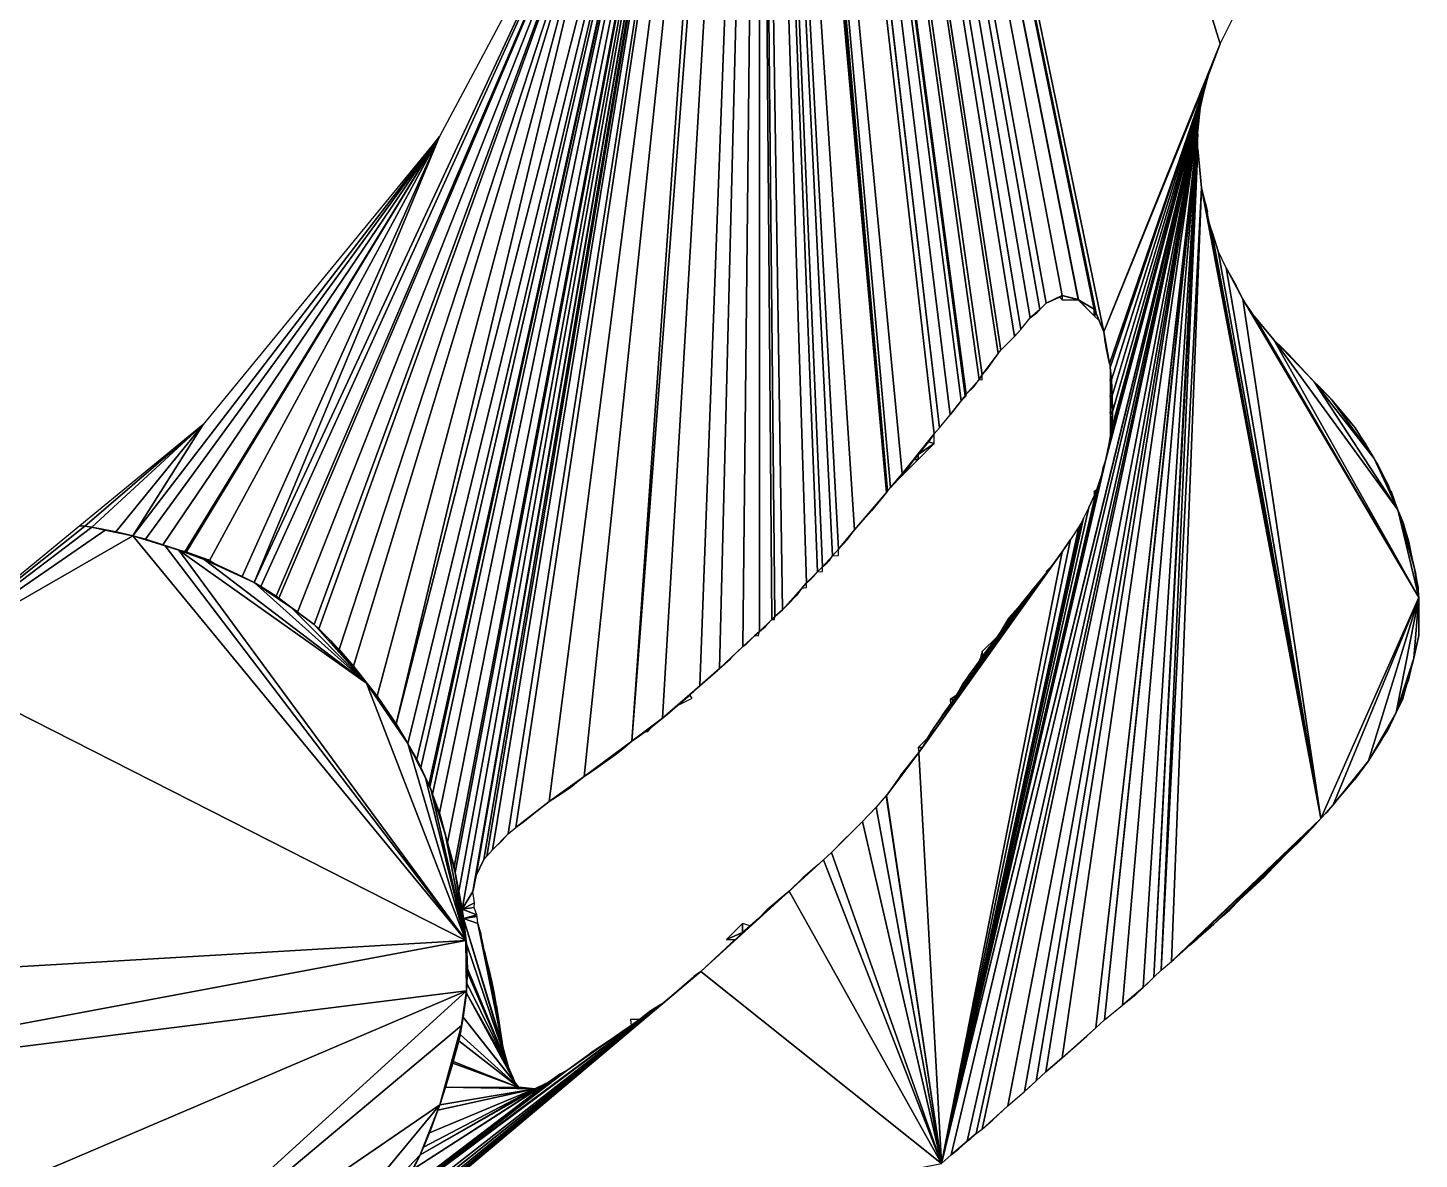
# Model space of a CAD drawing. Extents: x -95 to 96, y -87 to 93.
# Drawn here: x 38.11 to 83.54, y -67.81 to -30.9 of the extents above; entities that cross this region are included whole.
import ezdxf

# ---------------------------------------------------------------- set-up
doc = ezdxf.new("R2010")
doc.units = 0

msp = doc.modelspace()

# ---------------------------------------------------------------- linework, layer by layer
for points in [[(59.828, 23.873, 108), (59.955, 23.186, 108), (72.405, -39.76, 108)], [(59.828, 23.873, 108), (72.405, -39.76, 108), (72.418, -39.767, 108)], [(59.828, 23.873, 108), (72.418, -39.767, 108), (72.927, -40.076, 108)], [(59.828, 23.873, 108), (72.927, -40.076, 108), (72.998, -40.219, 108)], [(59.828, 23.873, 108), (72.998, -40.219, 108), (73.24, -40.811, 108)], [(59.828, 23.873, 108), (73.24, -40.811, 108), (77.038, -31.417, 108)], [(59.828, 23.873, 108), (77.038, -31.417, 108), (77.569, -30.375, 108)], [(59.955, 23.186, 108), (60.204, 21.448, 108), (69.886, -41.419, 108)], [(59.955, 23.186, 108), (69.886, -41.419, 108), (70.324, -40.964, 108)], [(59.955, 23.186, 108), (70.324, -40.964, 108), (70.536, -40.741, 108)], [(59.955, 23.186, 108), (70.536, -40.741, 108), (70.84, -40.362, 108)], [(59.955, 23.186, 108), (70.84, -40.362, 108), (71.156, -40.084, 108)], [(59.955, 23.186, 108), (71.156, -40.084, 108), (71.361, -39.882, 108)], [(59.955, 23.186, 108), (71.361, -39.882, 108), (71.883, -39.625, 108)], [(59.955, 23.186, 108), (71.883, -39.625, 108), (72.405, -39.76, 108)], [(60.204, 21.448, 108), (60.356, 20.25, 108), (68.715, -42.899, 108)], [(60.204, 21.448, 108), (68.715, -42.899, 108), (68.752, -42.853, 108)], [(60.204, 21.448, 108), (68.752, -42.853, 108), (69.17, -42.373, 108)], [(60.204, 21.448, 108), (69.17, -42.373, 108), (69.274, -42.216, 108)], [(60.204, 21.448, 108), (69.274, -42.216, 108), (69.796, -41.518, 108)], [(60.204, 21.448, 108), (69.796, -41.518, 108), (69.886, -41.419, 108)], [(60.356, 20.25, 108), (60.517, 18.685, 108), (67.874, -43.943, 108)], [(60.356, 20.25, 108), (67.874, -43.943, 108), (68.23, -43.521, 108)], [(60.356, 20.25, 108), (68.23, -43.521, 108), (68.586, -43.065, 108)], [(60.356, 20.25, 108), (68.586, -43.065, 108), (68.715, -42.899, 108)], [(60.517, 18.685, 108), (62, 0, 108), (66.176, -46.013, 108)], [(60.517, 18.685, 108), (66.176, -46.013, 108), (66.278, -45.894, 108)], [(60.517, 18.685, 108), (66.278, -45.894, 108), (66.663, -45.448, 108)], [(60.517, 18.685, 108), (66.663, -45.448, 108), (67.708, -44.146, 108)], [(60.517, 18.685, 108), (67.708, -44.146, 108), (67.874, -43.943, 108)], [(62, 0, 108), (60.809, -12.096, 108), (57.837, -54.177, 108)], [(62, 0, 108), (57.837, -54.177, 108), (58.829, -53.422, 108)], [(62, 0, 108), (58.829, -53.422, 108), (60.055, -52.367, 108)], [(62, 0, 108), (60.055, -52.367, 108), (60.697, -51.798, 108)], [(62, 0, 108), (60.697, -51.798, 108), (61.46, -51.084, 108)], [(62, 0, 108), (61.46, -51.084, 108), (62.001, -50.592, 108)], [(62, 0, 108), (62.001, -50.592, 108), (62.399, -50.205, 108)], [(62, 0, 108), (62.399, -50.205, 108), (62.504, -50.1, 108)], [(62, 0, 108), (62.504, -50.1, 108), (62.752, -49.884, 108)], [(62, 0, 108), (62.752, -49.884, 108), (63.537, -49.003, 108)], [(62, 0, 108), (63.537, -49.003, 108), (63.897, -48.642, 108)], [(62, 0, 108), (63.897, -48.642, 108), (64.058, -48.485, 108)], [(62, 0, 108), (64.058, -48.485, 108), (64.385, -48.122, 108)], [(62, 0, 108), (64.385, -48.122, 108), (64.577, -47.906, 108)], [(62, 0, 108), (64.577, -47.906, 108), (65.099, -47.274, 108)], [(62, 0, 108), (65.099, -47.274, 108), (66.143, -46.053, 108)], [(62, 0, 108), (66.143, -46.053, 108), (66.176, -46.013, 108)], [(60.809, -12.096, 108), (57.281, -23.726, 108), (50.136, -53.602, 108)], [(60.809, -12.096, 108), (50.136, -53.602, 108), (50.52, -54.246, 108)], [(60.809, -12.096, 108), (50.52, -54.246, 108), (50.814, -54.758, 108)], [(60.809, -12.096, 108), (50.814, -54.758, 108), (50.944, -55.032, 108)], [(60.809, -12.096, 108), (50.944, -55.032, 108), (51.205, -55.594, 108)], [(60.809, -12.096, 108), (51.205, -55.594, 108), (51.235, -55.663, 108)], [(60.809, -12.096, 108), (51.235, -55.663, 108), (51.329, -55.906, 108)], [(60.809, -12.096, 108), (51.329, -55.906, 108), (51.556, -56.514, 108)], [(60.809, -12.096, 108), (51.556, -56.514, 108), (51.817, -57.483, 108)], [(60.809, -12.096, 108), (51.817, -57.483, 108), (52.034, -58.272, 108)], [(60.809, -12.096, 108), (52.034, -58.272, 108), (52.068, -58.454, 108)], [(60.809, -12.096, 108), (52.068, -58.454, 108), (52.186, -59.082, 108)], [(60.809, -12.096, 108), (52.186, -59.082, 108), (52.292, -59.65, 108)], [(60.809, -12.096, 108), (52.292, -59.65, 108), (52.64, -59.077, 108)], [(60.809, -12.096, 108), (52.64, -59.077, 108), (52.749, -58.556, 108)], [(60.809, -12.096, 108), (52.749, -58.556, 108), (53.004, -58.034, 108)], [(60.809, -12.096, 108), (53.004, -58.034, 108), (53.097, -57.929, 108)], [(60.809, -12.096, 108), (53.097, -57.929, 108), (53.28, -57.723, 108)], [(60.809, -12.096, 108), (53.28, -57.723, 108), (53.799, -57.201, 108)], [(60.809, -12.096, 108), (53.799, -57.201, 108), (54.041, -56.985, 108)], [(60.809, -12.096, 108), (54.041, -56.985, 108), (55.133, -56.14, 108)], [(60.809, -12.096, 108), (55.133, -56.14, 108), (56.281, -55.328, 108)], [(60.809, -12.096, 108), (56.281, -55.328, 108), (57.837, -54.177, 108)], [(57.281, -23.726, 108), (51.551, -34.445, 108), (45.503, -49, 108)], [(57.281, -23.726, 108), (45.503, -49, 108), (45.718, -49.129, 108)], [(57.281, -23.726, 108), (45.718, -49.129, 108), (46.22, -49.445, 108)], [(57.281, -23.726, 108), (46.22, -49.445, 108), (46.308, -49.506, 108)], [(57.281, -23.726, 108), (46.308, -49.506, 108), (46.92, -49.967, 108)], [(57.281, -23.726, 108), (46.92, -49.967, 108), (47.457, -50.369, 108)], [(57.281, -23.726, 108), (47.457, -50.369, 108), (47.616, -50.507, 108)], [(57.281, -23.726, 108), (47.616, -50.507, 108), (48.283, -51.185, 108)], [(57.281, -23.726, 108), (48.283, -51.185, 108), (48.748, -51.728, 108)], [(57.281, -23.726, 108), (48.748, -51.728, 108), (49.522, -52.706, 108)], [(57.281, -23.726, 108), (49.522, -52.706, 108), (50.136, -53.602, 108)], [(73.24, -40.811, 108), (76.646, -32.461, 108), (77.038, -31.417, 108)], [(76.646, -32.461, 108), (76.69, -32.351, 108), (77.038, -31.417, 108)], [(73.24, -40.811, 108), (73.432, -41.855, 108), (76.646, -32.461, 108)], [(73.413, -44.464, 108), (76.507, -32.979, 108), (76.646, -32.461, 108)], [(73.449, -44.265, 108), (73.413, -44.464, 108), (76.646, -32.461, 108)], [(73.432, -41.855, 108), (73.449, -41.975, 108), (76.646, -32.461, 108)], [(73.501, -43.943, 108), (73.449, -44.265, 108), (76.646, -32.461, 108)], [(73.449, -41.975, 108), (73.494, -42.377, 108), (76.646, -32.461, 108)], [(73.494, -42.377, 108), (73.514, -42.899, 108), (76.646, -32.461, 108)], [(73.531, -43.421, 108), (73.501, -43.943, 108), (76.646, -32.461, 108)], [(73.514, -42.899, 108), (73.531, -43.421, 108), (76.646, -32.461, 108)], [(76.507, -32.979, 108), (76.58, -32.715, 108), (76.646, -32.461, 108)], [(67.945, -67.951, 108), (76.389, -33.505, 108), (76.507, -32.979, 108)], [(73.314, -44.986, 108), (67.945, -67.951, 108), (76.507, -32.979, 108)], [(73.413, -44.464, 108), (73.314, -44.986, 108), (76.507, -32.979, 108)], [(76.389, -33.505, 108), (76.431, -33.348, 108), (76.507, -32.979, 108)], [(67.945, -67.951, 108), (68.256, -67.673, 108), (76.389, -33.505, 108)], [(68.256, -67.673, 108), (68.786, -67.227, 108), (76.389, -33.505, 108)], [(68.786, -67.227, 108), (69.079, -66.977, 108), (76.389, -33.505, 108)], [(69.079, -66.977, 108), (69.274, -66.829, 108), (76.389, -33.505, 108)], [(69.274, -66.829, 108), (70.113, -66.074, 108), (76.389, -33.505, 108)], [(70.113, -66.074, 108), (70.649, -65.605, 108), (76.389, -33.505, 108)], [(70.649, -65.605, 108), (71.031, -65.252, 108), (76.389, -33.505, 108)], [(71.031, -65.252, 108), (71.355, -64.961, 108), (76.389, -33.505, 108)], [(71.355, -64.961, 108), (71.878, -64.506, 108), (76.389, -33.505, 108)], [(71.878, -64.506, 108), (72.979, -63.525, 108), (76.389, -33.505, 108)], [(72.979, -63.525, 108), (76.335, -34.027, 108), (76.389, -33.505, 108)], [(76.335, -34.027, 108), (76.379, -33.651, 108), (76.389, -33.505, 108)], [(72.979, -63.525, 108), (73.261, -63.269, 108), (76.335, -34.027, 108)], [(73.261, -63.269, 108), (76.311, -34.353, 108), (76.335, -34.027, 108)], [(51.551, -34.445, 108), (43.841, -43.841, 108), (41.542, -47.468, 108)], [(51.551, -34.445, 108), (41.542, -47.468, 108), (41.958, -47.584, 108)], [(51.551, -34.445, 108), (41.958, -47.584, 108), (42.518, -47.765, 108)], [(51.551, -34.445, 108), (42.518, -47.765, 108), (43.243, -47.995, 108)], [(51.551, -34.445, 108), (43.243, -47.995, 108), (43.279, -48.009, 108)], [(51.551, -34.445, 108), (43.279, -48.009, 108), (44.038, -48.298, 108)], [(51.551, -34.445, 108), (44.038, -48.298, 108), (45.113, -48.802, 108)], [(51.551, -34.445, 108), (45.113, -48.802, 108), (45.503, -49, 108)], [(73.261, -63.269, 108), (73.858, -62.788, 108), (76.311, -34.353, 108)], [(73.858, -62.788, 108), (74.523, -62.209, 108), (76.311, -34.353, 108)], [(74.523, -62.209, 108), (74.876, -61.876, 108), (76.311, -34.353, 108)], [(74.876, -61.876, 108), (76.316, -34.842, 108), (76.311, -34.353, 108)], [(74.876, -61.876, 108), (75.119, -61.65, 108), (76.316, -34.842, 108)], [(75.119, -61.65, 108), (76.436, -36.114, 108), (76.316, -34.842, 108)], [(76.436, -36.114, 108), (76.425, -35.941, 108), (76.316, -34.842, 108)], [(75.119, -61.65, 108), (75.449, -61.363, 108), (76.436, -36.114, 108)], [(75.449, -61.363, 108), (80.326, -56.697, 108), (76.436, -36.114, 108)], [(76.624, -36.897, 108), (76.56, -36.62, 108), (76.436, -36.114, 108)], [(76.657, -37.158, 108), (76.624, -36.897, 108), (76.436, -36.114, 108)], [(80.326, -56.697, 108), (76.657, -37.158, 108), (76.436, -36.114, 108)], [(76.624, -36.897, 108), (76.565, -36.635, 108), (76.56, -36.62, 108)], [(80.326, -56.697, 108), (76.76, -37.5, 108), (76.657, -37.158, 108)], [(76.885, -37.897, 108), (76.826, -37.68, 108), (76.76, -37.5, 108)], [(76.976, -38.185, 108), (76.885, -37.897, 108), (76.76, -37.5, 108)], [(80.326, -56.697, 108), (76.976, -38.185, 108), (76.76, -37.5, 108)], [(80.326, -56.697, 108), (77.235, -38.724, 108), (76.976, -38.185, 108)], [(77.564, -39.306, 108), (77.428, -39.049, 108), (77.235, -38.724, 108)], [(77.781, -39.753, 108), (77.564, -39.306, 108), (77.235, -38.724, 108)], [(80.326, -56.697, 108), (77.781, -39.753, 108), (77.235, -38.724, 108)], [(71.361, -39.882, 108), (71.8, -39.684, 108), (71.883, -39.625, 108)], [(71.883, -39.767, 107.968), (71.883, -39.625, 108), (71.8, -39.684, 108)], [(71.883, -39.625, 108), (72.399, -39.761, 108), (72.405, -39.76, 108)], [(71.883, -39.625, 108), (71.883, -39.767, 107.968), (72.405, -39.767, 107.999)], [(71.883, -39.625, 108), (72.405, -39.767, 107.999), (72.399, -39.761, 108)], [(72.405, -39.767, 107.999), (72.405, -39.76, 108), (72.399, -39.761, 108)], [(72.405, -39.76, 108), (72.405, -39.767, 107.999), (72.418, -39.767, 108)], [(72.418, -39.767, 108), (72.405, -39.767, 107.999), (72.927, -40.289, 107.971)], [(72.418, -39.767, 108), (72.927, -40.289, 107.971), (72.927, -40.076, 108)], [(83.528, -49.487, 108), (78.166, -40.315, 108), (77.781, -39.753, 108)], [(80.326, -56.697, 108), (83.528, -49.487, 108), (77.781, -39.753, 108)], [(70.84, -40.362, 108), (71.053, -40.194, 108), (71.156, -40.084, 108)], [(72.927, -40.076, 108), (72.927, -40.289, 107.971), (72.998, -40.219, 108)], [(72.998, -40.219, 108), (72.927, -40.289, 107.971), (73.087, -40.449, 108)], [(72.998, -40.219, 108), (73.087, -40.449, 108), (73.24, -40.811, 108)], [(78.797, -41.074, 108), (78.549, -40.769, 108), (78.166, -40.315, 108)], [(83.528, -49.487, 108), (78.797, -41.074, 108), (78.166, -40.315, 108)], [(70.324, -40.964, 108), (70.395, -40.895, 108), (70.536, -40.741, 108)], [(73.24, -40.811, 108), (73.281, -41.165, 108), (73.316, -41.333, 108)], [(73.24, -40.811, 108), (73.316, -41.333, 108), (73.432, -41.855, 108)], [(73.316, -41.333, 108), (73.425, -41.831, 108), (73.432, -41.855, 108)], [(79.271, -41.546, 108), (79.068, -41.333, 108), (78.797, -41.074, 108)], [(80.113, -42.451, 108), (79.271, -41.546, 108), (78.797, -41.074, 108)], [(82.843, -46.619, 108), (80.113, -42.451, 108), (78.797, -41.074, 108)], [(83.528, -49.487, 108), (82.843, -46.619, 108), (78.797, -41.074, 108)], [(69.274, -42.216, 108), (69.441, -42.022, 108), (69.796, -41.518, 108)], [(69.274, -42.377, 107.946), (69.274, -42.216, 108), (69.17, -42.373, 108)], [(73.449, -41.975, 108), (73.449, -42.377, 107.978), (73.494, -42.377, 108)], [(68.752, -42.853, 108), (68.995, -42.608, 108), (69.17, -42.373, 108)], [(73.449, -42.377, 107.978), (73.449, -42.899, 107.967), (73.514, -42.899, 108)], [(73.449, -42.377, 107.978), (73.514, -42.899, 108), (73.495, -42.423, 108)], [(73.494, -42.377, 108), (73.449, -42.377, 107.978), (73.495, -42.423, 108)], [(73.494, -42.377, 108), (73.495, -42.423, 108), (73.514, -42.899, 108)], [(80.625, -42.96, 108), (80.234, -42.555, 108), (80.113, -42.451, 108)], [(80.688, -43.029, 108), (80.625, -42.96, 108), (80.113, -42.451, 108)], [(82.072, -44.951, 108), (80.688, -43.029, 108), (80.113, -42.451, 108)], [(82.843, -46.619, 108), (82.072, -44.951, 108), (80.113, -42.451, 108)], [(68.23, -43.521, 108), (68.318, -43.421, 108), (68.586, -43.065, 108)], [(68.715, -42.899, 108), (68.586, -43.065, 108), (68.752, -42.899, 107.98)], [(68.752, -42.899, 107.98), (68.752, -42.853, 108), (68.715, -42.899, 108)], [(73.449, -42.899, 107.967), (73.449, -43.421, 107.952), (73.531, -43.421, 108)], [(73.449, -42.899, 107.967), (73.531, -43.421, 108), (73.509, -42.962, 108)], [(73.449, -42.899, 107.967), (73.509, -42.962, 108), (73.514, -42.899, 108)], [(73.514, -42.899, 108), (73.509, -42.962, 108), (73.531, -43.421, 108)], [(81.454, -43.943, 108), (81.277, -43.715, 108), (80.688, -43.029, 108)], [(82.072, -44.951, 108), (81.454, -43.943, 108), (80.688, -43.029, 108)], [(73.449, -43.421, 107.952), (73.449, -43.943, 107.969), (73.501, -43.943, 108)], [(73.449, -43.421, 107.952), (73.501, -43.943, 108), (73.524, -43.513, 108)], [(73.449, -43.421, 107.952), (73.524, -43.513, 108), (73.531, -43.421, 108)], [(73.531, -43.421, 108), (73.524, -43.513, 108), (73.501, -43.943, 108)], [(43.841, -43.841, 108), (39.813, -47.146, 108), (39.972, -47.159, 108)], [(43.841, -43.841, 108), (39.972, -47.159, 108), (40.204, -47.192, 108)], [(43.841, -43.841, 108), (40.204, -47.192, 108), (40.985, -47.339, 108)], [(43.841, -43.841, 108), (40.985, -47.339, 108), (41.542, -47.468, 108)], [(73.501, -43.943, 108), (73.449, -43.943, 107.969), (73.449, -44.265, 108)], [(82.072, -44.951, 108), (81.788, -44.457, 108), (81.454, -43.943, 108)], [(66.663, -45.448, 108), (67.186, -44.821, 108), (67.708, -44.146, 108)], [(67.186, -44.821, 108), (67.517, -44.402, 108), (67.708, -44.146, 108)], [(67.186, -44.821, 108), (67.708, -44.464, 107.87), (67.517, -44.402, 108)], [(67.186, -44.821, 108), (67.186, -44.986, 107.929), (67.708, -44.464, 107.87)], [(67.708, -44.464, 107.87), (67.708, -44.146, 108), (67.517, -44.402, 108)], [(73.413, -44.464, 108), (73.331, -44.877, 108), (73.314, -44.986, 108)], [(73.449, -44.265, 108), (73.415, -44.431, 108), (73.413, -44.464, 108)], [(66.663, -45.448, 108), (67.054, -44.986, 108), (67.186, -44.821, 108)], [(67.186, -44.986, 107.929), (67.186, -44.821, 108), (67.054, -44.986, 108)], [(82.544, -45.849, 108), (82.172, -45.104, 108), (82.072, -44.951, 108)], [(82.617, -46.03, 108), (82.544, -45.849, 108), (82.072, -44.951, 108)], [(82.843, -46.619, 108), (82.617, -46.03, 108), (82.072, -44.951, 108)], [(66.664, -45.508, 107.972), (67.054, -44.986, 108), (66.663, -45.448, 108)], [(66.664, -45.508, 107.972), (67.186, -44.986, 107.929), (67.054, -44.986, 108)], [(73.314, -44.986, 108), (73.171, -45.508, 108), (67.945, -67.951, 108)], [(73.314, -44.986, 108), (73.213, -45.254, 108), (73.171, -45.508, 108)], [(66.278, -45.894, 108), (66.612, -45.515, 108), (66.663, -45.448, 108)], [(66.612, -45.515, 108), (66.278, -45.894, 108), (66.664, -45.508, 107.972)], [(66.664, -45.508, 107.972), (66.663, -45.448, 108), (66.612, -45.515, 108)], [(73.171, -45.508, 108), (72.997, -46.03, 108), (67.945, -67.951, 108)], [(73.171, -45.508, 108), (73.024, -45.939, 108), (72.997, -46.03, 108)], [(65.099, -47.274, 108), (65.659, -46.654, 108), (66.143, -46.053, 108)], [(65.659, -46.654, 108), (65.723, -46.588, 108), (66.143, -46.053, 108)], [(66.143, -46.053, 108), (66.163, -46.03, 108), (66.176, -46.013, 108)], [(66.143, -46.053, 108), (66.159, -46.034, 108), (66.163, -46.03, 108)], [(72.997, -46.03, 108), (72.758, -46.552, 108), (67.945, -67.951, 108)], [(72.997, -46.03, 108), (72.927, -46.178, 108), (72.758, -46.552, 108)], [(72.927, -46.03, 107.958), (72.997, -46.03, 108), (73.024, -45.939, 108)], [(72.997, -46.03, 108), (72.952, -46.112, 108), (72.927, -46.178, 108)], [(72.952, -46.112, 108), (72.927, -46.03, 107.958), (72.927, -46.178, 108)], [(72.927, -46.03, 107.958), (72.952, -46.112, 108), (72.997, -46.03, 108)], [(82.843, -46.619, 108), (82.632, -46.03, 108), (82.617, -46.03, 108)], [(65.099, -47.274, 108), (65.287, -47.074, 108), (65.659, -46.654, 108)], [(72.758, -46.552, 108), (72.584, -46.895, 108), (67.945, -67.951, 108)], [(83.027, -47.074, 108), (82.981, -46.954, 108), (82.843, -46.619, 108)], [(83.388, -48.538, 108), (83.027, -47.074, 108), (82.843, -46.619, 108)], [(83.528, -49.487, 108), (83.388, -48.538, 108), (82.843, -46.619, 108)], [(39.972, -47.159, 108), (39.813, -47.146, 108), (34.445, -51.551, 108)], [(40.204, -47.192, 108), (39.972, -47.159, 108), (34.445, -51.551, 108)], [(40.64, -47.282, 108), (40.204, -47.192, 108), (34.445, -51.551, 108)], [(40.204, -47.192, 108), (40.64, -47.282, 108), (40.985, -47.339, 108)], [(72.584, -46.895, 108), (72.496, -47.065, 108), (67.945, -67.951, 108)], [(72.496, -47.065, 108), (72.428, -47.178, 108), (67.945, -67.951, 108)], [(72.428, -47.178, 108), (72.153, -47.596, 108), (67.945, -67.951, 108)], [(83.388, -48.538, 108), (83.217, -47.676, 108), (83.027, -47.074, 108)], [(41.542, -47.468, 108), (40.64, -47.282, 108), (34.445, -51.551, 108)], [(41.542, -47.468, 108), (34.445, -51.551, 108), (52.414, -60.674, 108)], [(41.542, -47.468, 108), (40.985, -47.339, 108), (40.64, -47.282, 108)], [(42.518, -47.765, 108), (41.958, -47.584, 108), (41.542, -47.468, 108)], [(42.599, -47.795, 108), (42.518, -47.765, 108), (41.542, -47.468, 108)], [(42.599, -47.795, 108), (41.542, -47.468, 108), (52.414, -60.674, 108)], [(64.577, -47.906, 108), (64.87, -47.591, 108), (65.099, -47.274, 108)], [(72.153, -47.596, 108), (71.883, -47.994, 108), (67.945, -67.951, 108)], [(72.153, -47.596, 108), (71.999, -47.817, 108), (71.883, -47.994, 108)], [(42.518, -47.765, 108), (42.599, -47.795, 108), (43.043, -47.935, 108)], [(42.518, -47.765, 108), (43.043, -47.935, 108), (43.243, -47.995, 108)], [(43.043, -47.935, 108), (42.599, -47.795, 108), (52.414, -60.674, 108)], [(43.279, -48.009, 108), (43.243, -47.995, 108), (43.043, -47.935, 108)], [(43.043, -47.935, 108), (52.414, -60.674, 108), (49.17, -52.275, 108)], [(43.873, -48.241, 108), (43.279, -48.009, 108), (43.043, -47.935, 108)], [(43.873, -48.241, 108), (43.043, -47.935, 108), (49.17, -52.275, 108)], [(43.243, -47.995, 108), (43.273, -47.999, 107.957), (43.043, -47.935, 108)], [(43.273, -47.999, 107.957), (43.243, -47.995, 108), (43.279, -48.009, 108)], [(44.004, -48.26, 107.813), (43.273, -47.999, 107.957), (43.279, -48.009, 108)], [(43.279, -48.009, 108), (43.873, -48.241, 108), (44.038, -48.298, 108)], [(44.004, -48.26, 107.813), (43.279, -48.009, 108), (43.873, -48.241, 108)], [(64.058, -48.485, 108), (64.293, -48.263, 108), (64.385, -48.122, 108)], [(64.577, -48.118, 107.857), (64.577, -47.906, 108), (64.385, -48.122, 108)], [(71.883, -47.994, 108), (71.562, -48.439, 108), (67.2, -54.545, 108)], [(71.883, -47.994, 108), (67.2, -54.545, 108), (67.945, -67.951, 108)], [(71.883, -47.994, 108), (71.811, -48.092, 108), (71.562, -48.439, 108)], [(44.254, -48.404, 108), (44.038, -48.298, 108), (43.873, -48.241, 108)], [(45.503, -49, 108), (44.254, -48.404, 108), (43.873, -48.241, 108)], [(49.17, -52.275, 108), (45.503, -49, 108), (43.873, -48.241, 108)], [(44.004, -48.26, 107.813), (43.873, -48.241, 108), (44.038, -48.298, 108)], [(44.038, -48.298, 108), (44.254, -48.404, 108), (44.004, -48.26, 107.813)], [(44.038, -48.298, 108), (44.254, -48.404, 108), (44.767, -48.643, 108)], [(44.038, -48.298, 108), (44.767, -48.643, 108), (45.113, -48.802, 108)], [(45.503, -49, 108), (44.767, -48.643, 108), (44.254, -48.404, 108)], [(64.055, -48.64, 107.897), (64.058, -48.485, 108), (63.897, -48.642, 108)], [(64.058, -48.485, 108), (64.211, -48.357, 108), (64.293, -48.263, 108)], [(71.562, -48.439, 108), (67.321, -54.374, 108), (67.2, -54.545, 108)], [(71.562, -48.439, 108), (67.708, -53.729, 108), (67.321, -54.374, 108)], [(71.562, -48.439, 108), (68.35, -52.815, 108), (67.708, -53.729, 108)], [(71.562, -48.439, 108), (71.418, -48.629, 108), (68.35, -52.815, 108)], [(71.361, -48.64, 107.968), (71.418, -48.629, 108), (71.562, -48.439, 108)], [(83.419, -48.673, 108), (83.407, -48.603, 108), (83.388, -48.538, 108)], [(83.528, -49.487, 108), (83.419, -48.673, 108), (83.388, -48.538, 108)], [(45.503, -49, 108), (45.113, -48.802, 108), (44.767, -48.643, 108)], [(46.22, -49.445, 108), (45.718, -49.129, 108), (45.503, -49, 108)], [(46.71, -49.812, 108), (46.22, -49.445, 108), (45.503, -49, 108)], [(49.17, -52.275, 108), (46.71, -49.812, 108), (45.503, -49, 108)], [(62.752, -49.884, 108), (63.387, -49.18, 108), (63.537, -49.003, 108)], [(63.533, -49.161, 107.898), (63.537, -49.003, 108), (63.387, -49.18, 108)], [(63.537, -49.003, 108), (63.768, -48.798, 108), (63.897, -48.642, 108)], [(63.537, -49.003, 108), (63.687, -48.871, 108), (63.768, -48.798, 108)], [(71.418, -48.629, 108), (68.436, -52.668, 108), (68.35, -52.815, 108)], [(71.418, -48.629, 108), (68.85, -52.013, 108), (68.436, -52.668, 108)], [(71.418, -48.629, 108), (69.194, -51.518, 108), (68.85, -52.013, 108)], [(71.418, -48.629, 108), (69.779, -50.744, 108), (69.194, -51.518, 108)], [(71.418, -48.629, 108), (69.791, -50.727, 108), (69.779, -50.744, 108)], [(71.418, -48.629, 108), (70.559, -49.683, 108), (69.791, -50.727, 108)], [(71.418, -48.629, 108), (71.358, -48.701, 108), (70.559, -49.683, 108)], [(71.358, -48.701, 108), (70.86, -49.295, 108), (70.559, -49.683, 108)], [(71.358, -48.701, 108), (70.966, -49.153, 108), (70.86, -49.295, 108)], [(71.418, -48.629, 108), (71.361, -48.64, 107.968), (71.358, -48.701, 108)], [(83.528, -49.487, 108), (83.518, -49.161, 108), (83.419, -48.673, 108)], [(46.71, -49.812, 108), (46.308, -49.506, 108), (46.22, -49.445, 108)], [(46.308, -49.506, 108), (46.71, -49.812, 108), (46.92, -49.967, 108)], [(62.752, -49.884, 108), (63.204, -49.422, 108), (63.387, -49.18, 108)], [(62.752, -49.884, 108), (62.913, -49.72, 108), (63.204, -49.422, 108)], [(63.204, -49.422, 108), (63.268, -49.343, 108), (63.387, -49.18, 108)], [(80.326, -56.697, 108), (80.736, -56.245, 108), (83.528, -49.487, 108)], [(80.736, -56.245, 108), (81.887, -54.814, 108), (83.528, -49.487, 108)], [(81.887, -54.814, 108), (82.788, -53.234, 108), (83.528, -49.487, 108)], [(82.788, -53.234, 108), (83.365, -51.468, 108), (83.528, -49.487, 108)], [(83.365, -51.468, 108), (83.526, -50.727, 108), (83.528, -49.487, 108)], [(83.526, -50.727, 108), (83.539, -50.553, 108), (83.528, -49.487, 108)], [(47.457, -50.369, 108), (46.92, -49.967, 108), (46.71, -49.812, 108)], [(49.17, -52.275, 108), (47.457, -50.369, 108), (46.71, -49.812, 108)], [(46.913, -49.956, 107.95), (46.71, -49.812, 108), (46.92, -49.967, 108)], [(62.504, -50.1, 108), (62.686, -49.945, 108), (62.752, -49.884, 108)], [(70.559, -49.683, 108), (69.795, -50.722, 108), (69.791, -50.727, 108)], [(70.559, -49.683, 108), (70.35, -49.922, 108), (69.795, -50.722, 108)], [(70.35, -49.922, 108), (70.133, -50.162, 108), (69.795, -50.722, 108)], [(48.001, -50.899, 108), (47.616, -50.507, 108), (47.457, -50.369, 108)], [(49.17, -52.275, 108), (48.001, -50.899, 108), (47.457, -50.369, 108)], [(62.001, -50.592, 108), (62.266, -50.358, 108), (62.399, -50.205, 108)], [(62.001, -50.592, 108), (62.195, -50.431, 108), (62.266, -50.358, 108)], [(62.489, -50.205, 107.933), (62.504, -50.1, 108), (62.399, -50.205, 108)], [(47.616, -50.507, 108), (48.001, -50.899, 108), (48.283, -51.185, 108)], [(61.46, -51.084, 108), (61.842, -50.738, 108), (62.001, -50.592, 108)], [(61.46, -51.084, 108), (61.587, -50.983, 108), (61.842, -50.738, 108)], [(61.967, -50.727, 107.921), (62.001, -50.592, 108), (61.842, -50.738, 108)], [(69.779, -50.744, 108), (69.282, -51.394, 108), (69.194, -51.518, 108)], [(69.274, -51.249, 107.922), (69.282, -51.394, 108), (69.779, -50.744, 108)], [(83.365, -51.468, 108), (83.412, -51.293, 108), (83.526, -50.727, 108)], [(49.17, -52.275, 108), (48.283, -51.185, 108), (48.001, -50.899, 108)], [(49.17, -52.275, 108), (48.748, -51.728, 108), (48.283, -51.185, 108)], [(60.697, -51.798, 108), (61.11, -51.421, 108), (61.46, -51.084, 108)], [(69.282, -51.394, 108), (69.274, -51.249, 107.922), (69.194, -51.518, 108)], [(34.445, -51.551, 108), (25.104, -62.275, 108), (52.414, -60.674, 108)], [(48.748, -51.728, 108), (49.17, -52.275, 108), (49.522, -52.706, 108)], [(60.697, -51.798, 108), (61.059, -51.488, 108), (61.11, -51.421, 108)], [(82.788, -53.234, 108), (83.143, -52.295, 108), (83.365, -51.468, 108)], [(83.143, -52.295, 108), (83.198, -52.176, 108), (83.365, -51.468, 108)], [(60.055, -52.367, 108), (60.63, -51.862, 108), (60.697, -51.798, 108)], [(60.055, -52.367, 108), (60.514, -51.964, 108), (60.63, -51.862, 108)], [(68.85, -52.013, 108), (68.644, -52.291, 108), (68.436, -52.668, 108)], [(50.118, -53.577, 108), (49.522, -52.706, 108), (49.17, -52.275, 108)], [(50.52, -54.246, 108), (50.118, -53.577, 108), (49.17, -52.275, 108)], [(52.414, -60.674, 108), (50.52, -54.246, 108), (49.17, -52.275, 108)], [(58.829, -53.422, 108), (59.729, -52.666, 108), (60.055, -52.367, 108)], [(58.829, -53.422, 108), (59.326, -53.014, 108), (59.729, -52.666, 108)], [(59.798, -52.766, 107.89), (59.729, -52.666, 108), (59.326, -53.014, 108)], [(68.23, -52.815, 107.912), (68.35, -52.815, 108), (68.436, -52.668, 108)], [(82.788, -53.234, 108), (83.004, -52.815, 108), (83.143, -52.295, 108)], [(49.522, -52.706, 108), (50.118, -53.577, 108), (50.136, -53.602, 108)], [(58.829, -53.422, 108), (58.986, -53.298, 108), (59.326, -53.014, 108)], [(68.35, -52.815, 108), (67.967, -53.337, 108), (67.708, -53.729, 108)], [(68.35, -52.815, 108), (68.237, -52.969, 108), (67.967, -53.337, 108)], [(68.23, -52.815, 107.912), (68.237, -52.969, 108), (68.35, -52.815, 108)], [(50.52, -54.246, 108), (50.136, -53.602, 108), (50.118, -53.577, 108)], [(57.837, -54.177, 108), (58.484, -53.703, 108), (58.829, -53.422, 108)], [(81.887, -54.814, 108), (82.321, -54.122, 108), (82.788, -53.234, 108)], [(82.321, -54.122, 108), (82.491, -53.858, 108), (82.788, -53.234, 108)], [(82.491, -53.858, 108), (82.744, -53.337, 108), (82.788, -53.234, 108)], [(57.837, -54.177, 108), (58.282, -53.86, 108), (58.484, -53.703, 108)], [(57.837, -54.177, 108), (57.967, -54.086, 108), (58.282, -53.86, 108)], [(58.354, -53.858, 107.961), (58.484, -53.703, 108), (58.282, -53.86, 108)], [(67.708, -53.729, 108), (67.49, -54.077, 108), (67.321, -54.374, 108)], [(67.708, -53.729, 108), (67.609, -53.854, 108), (67.49, -54.077, 108)], [(51.098, -55.371, 108), (50.814, -54.758, 108), (50.52, -54.246, 108)], [(52.414, -60.674, 108), (51.098, -55.371, 108), (50.52, -54.246, 108)], [(56.281, -55.328, 108), (57.529, -54.431, 108), (57.837, -54.177, 108)], [(56.281, -55.328, 108), (57.284, -54.617, 108), (57.529, -54.431, 108)], [(67.186, -54.38, 107.913), (67.321, -54.374, 108), (67.49, -54.077, 108)], [(67.186, -54.38, 107.913), (67.2, -54.545, 108), (67.321, -54.374, 108)], [(81.887, -54.814, 108), (82.165, -54.379, 108), (82.321, -54.122, 108)], [(51.098, -55.371, 108), (50.944, -55.032, 108), (50.814, -54.758, 108)], [(56.281, -55.328, 108), (56.873, -54.911, 108), (57.284, -54.617, 108)], [(56.281, -55.328, 108), (56.607, -55.111, 108), (56.873, -54.911, 108)], [(67.2, -54.545, 108), (66.609, -55.296, 108), (66.143, -55.945, 108)], [(67.2, -54.545, 108), (66.143, -55.945, 108), (67.945, -67.951, 108)], [(67.2, -54.545, 108), (66.944, -54.859, 108), (66.609, -55.296, 108)], [(80.736, -56.245, 108), (81.433, -55.431, 108), (81.887, -54.814, 108)], [(81.433, -55.431, 108), (81.83, -54.9, 108), (81.887, -54.814, 108)], [(50.944, -55.032, 108), (51.098, -55.371, 108), (51.205, -55.594, 108)], [(51.276, -55.772, 108), (51.205, -55.594, 108), (51.098, -55.371, 108)], [(52.414, -60.674, 108), (51.276, -55.772, 108), (51.098, -55.371, 108)], [(55.133, -56.14, 108), (56.146, -55.428, 108), (56.281, -55.328, 108)], [(51.276, -55.772, 108), (51.235, -55.663, 108), (51.205, -55.594, 108)], [(51.235, -55.663, 108), (51.276, -55.772, 108), (51.329, -55.906, 108)], [(51.749, -57.235, 108), (51.329, -55.906, 108), (51.276, -55.772, 108)], [(52.414, -60.674, 108), (51.749, -57.235, 108), (51.276, -55.772, 108)], [(55.133, -56.14, 108), (55.738, -55.748, 108), (56.146, -55.428, 108)], [(55.133, -56.14, 108), (55.34, -56.011, 108), (55.738, -55.748, 108)], [(55.738, -55.748, 108), (55.84, -55.671, 108), (56.146, -55.428, 108)], [(51.749, -57.235, 108), (51.556, -56.514, 108), (51.329, -55.906, 108)], [(54.041, -56.985, 108), (54.576, -56.572, 108), (55.133, -56.14, 108)], [(65.809, -56.324, 108), (65.548, -56.596, 108), (65.361, -56.796, 108)], [(65.809, -56.324, 108), (65.361, -56.796, 108), (67.945, -67.951, 108)], [(66.142, -55.946, 108), (65.809, -56.324, 108), (67.945, -67.951, 108)], [(66.143, -55.945, 108), (66.142, -55.946, 108), (67.945, -67.951, 108)], [(80.326, -56.697, 108), (80.505, -56.512, 108), (80.736, -56.245, 108)], [(80.505, -56.512, 108), (80.554, -56.469, 108), (80.736, -56.245, 108)], [(51.556, -56.514, 108), (51.749, -57.235, 108), (51.817, -57.483, 108)], [(54.041, -56.985, 108), (54.331, -56.784, 108), (54.576, -56.572, 108)], [(75.449, -61.363, 108), (75.526, -61.301, 108), (80.326, -56.697, 108)], [(75.526, -61.301, 108), (76.058, -60.823, 108), (80.326, -56.697, 108)], [(76.058, -60.823, 108), (76.831, -60.14, 108), (80.326, -56.697, 108)], [(76.831, -60.14, 108), (77.67, -59.348, 108), (80.326, -56.697, 108)], [(77.67, -59.348, 108), (78.786, -58.285, 108), (80.326, -56.697, 108)], [(78.786, -58.285, 108), (79.284, -57.778, 108), (80.326, -56.697, 108)], [(79.284, -57.778, 108), (79.567, -57.512, 108), (80.326, -56.697, 108)], [(79.567, -57.512, 108), (80.06, -57.002, 108), (80.326, -56.697, 108)], [(52.068, -58.454, 108), (51.817, -57.483, 108), (51.749, -57.235, 108)], [(52.414, -60.674, 108), (52.068, -58.454, 108), (51.749, -57.235, 108)], [(53.28, -57.723, 108), (53.598, -57.415, 108), (53.799, -57.201, 108)], [(65.361, -56.796, 108), (64.98, -57.172, 108), (64.349, -57.803, 108)], [(65.361, -56.796, 108), (64.349, -57.803, 108), (67.945, -67.951, 108)], [(64.98, -57.172, 108), (64.779, -57.367, 108), (64.349, -57.803, 108)], [(52.068, -58.454, 108), (52.034, -58.272, 108), (51.817, -57.483, 108)], [(52.749, -58.556, 108), (52.929, -58.199, 108), (53.004, -58.034, 108)], [(64.092, -58.049, 108), (63.898, -58.223, 108), (62.972, -59.071, 108)], [(64.092, -58.049, 108), (62.972, -59.071, 108), (67.945, -67.951, 108)], [(64.349, -57.803, 108), (64.092, -58.049, 108), (67.945, -67.951, 108)], [(52.228, -59.343, 108), (52.186, -59.082, 108), (52.068, -58.454, 108)], [(52.414, -60.674, 108), (52.228, -59.343, 108), (52.068, -58.454, 108)], [(52.64, -59.077, 108), (52.671, -58.986, 108), (52.749, -58.556, 108)], [(63.898, -58.223, 108), (63.421, -58.636, 108), (62.972, -59.071, 108)], [(77.67, -59.348, 108), (78.492, -58.594, 108), (78.786, -58.285, 108)], [(63.421, -58.636, 108), (63.011, -59.032, 108), (62.972, -59.071, 108)], [(63.421, -58.636, 108), (63.42, -58.636, 108), (63.011, -59.032, 108)], [(52.186, -59.082, 108), (52.228, -59.343, 108), (52.292, -59.65, 108)], [(52.414, -60.674, 108), (52.292, -59.65, 108), (52.228, -59.343, 108)], [(52.292, -59.65, 108), (52.693, -59.449, 108), (52.64, -59.077, 108)], [(52.292, -59.65, 108), (52.683, -59.599, 108), (52.693, -59.449, 108)], [(62.972, -59.071, 108), (61.213, -60.643, 108), (60.089, -61.689, 108)], [(62.972, -59.071, 108), (60.089, -61.689, 108), (67.945, -67.951, 108)], [(62.972, -59.071, 108), (61.7, -60.199, 108), (61.213, -60.643, 108)], [(62.972, -59.071, 108), (61.967, -59.961, 108), (61.7, -60.199, 108)], [(62.972, -59.071, 108), (62.244, -59.677, 108), (61.967, -59.961, 108)], [(62.972, -59.071, 108), (62.489, -59.467, 108), (62.244, -59.677, 108)], [(76.831, -60.14, 108), (77.109, -59.899, 108), (77.67, -59.348, 108)], [(77.109, -59.899, 108), (77.359, -59.673, 108), (77.67, -59.348, 108)], [(52.776, -59.844, 108), (52.683, -59.599, 108), (52.292, -59.65, 108)], [(52.776, -59.844, 108), (52.292, -59.65, 108), (52.34, -59.955, 108)], [(52.414, -60.674, 108), (52.34, -59.955, 108), (52.292, -59.65, 108)], [(52.34, -59.955, 108), (52.781, -59.896, 108), (52.776, -59.844, 108)], [(52.805, -60.121, 108), (52.781, -59.896, 108), (52.34, -59.955, 108)], [(52.34, -59.955, 108), (52.414, -60.674, 108), (52.426, -60.736, 108)], [(52.34, -59.955, 108), (52.426, -60.736, 108), (52.433, -60.783, 108)], [(53.617, -64.15, 108), (52.805, -60.121, 108), (52.34, -59.955, 108)], [(53.802, -64.818, 108), (53.617, -64.15, 108), (52.34, -59.955, 108)], [(53.802, -64.818, 108), (52.34, -59.955, 108), (52.433, -60.783, 108)], [(52.936, -60.641, 108), (52.911, -60.46, 108), (52.805, -60.121, 108)], [(53.617, -64.15, 108), (52.936, -60.641, 108), (52.805, -60.121, 108)], [(61.445, -60.417, 108), (61.445, -60.121, 107.857), (60.924, -60.643, 107.865)], [(61.7, -60.199, 108), (61.445, -60.417, 108), (61.213, -60.643, 108)], [(61.7, -60.199, 108), (61.445, -60.121, 107.857), (61.445, -60.417, 108)], [(76.058, -60.823, 108), (76.277, -60.638, 108), (76.831, -60.14, 108)], [(25.104, -62.275, 108), (25.868, -65.653, 108), (52.414, -60.674, 108)], [(25.868, -65.653, 108), (52.431, -62.323, 108), (52.414, -60.674, 108)], [(52.44, -61.017, 108), (52.426, -60.736, 108), (52.414, -60.674, 108)], [(52.431, -62.323, 108), (52.44, -61.017, 108), (52.414, -60.674, 108)], [(52.44, -61.017, 108), (52.433, -60.783, 108), (52.426, -60.736, 108)], [(52.433, -60.783, 108), (52.44, -61.017, 108), (52.461, -61.505, 108)], [(52.433, -60.783, 108), (52.461, -61.505, 108), (52.464, -61.598, 108)], [(53.802, -64.818, 108), (52.433, -60.783, 108), (52.464, -61.598, 108)], [(53.617, -64.15, 108), (53.019, -61.024, 108), (52.936, -60.641, 108)], [(61.213, -60.643, 108), (61.058, -60.787, 108), (60.089, -61.689, 108)], [(61.445, -60.417, 108), (60.924, -60.643, 107.865), (61.213, -60.643, 108)], [(75.526, -61.301, 108), (75.833, -61.03, 108), (76.058, -60.823, 108)], [(52.431, -62.323, 108), (52.464, -61.598, 108), (52.44, -61.017, 108)], [(52.464, -61.598, 108), (52.461, -61.505, 108), (52.44, -61.017, 108)], [(53.095, -61.357, 108), (53.057, -61.165, 108), (53.019, -61.024, 108)], [(53.617, -64.15, 108), (53.095, -61.357, 108), (53.019, -61.024, 108)], [(60.089, -61.689, 108), (47.995, -71.856, 108), (47.954, -71.892, 108)], [(60.089, -61.689, 108), (47.954, -71.892, 108), (67.945, -67.951, 108)], [(60.089, -61.689, 108), (48.244, -71.605, 108), (47.995, -71.856, 108)], [(60.089, -61.689, 108), (58.842, -62.731, 108), (48.244, -71.605, 108)], [(52.431, -62.323, 108), (52.461, -61.7, 108), (52.464, -61.598, 108)], [(52.431, -62.323, 108), (52.445, -62.074, 108), (52.461, -61.7, 108)], [(53.802, -64.818, 108), (52.461, -61.7, 108), (52.445, -62.074, 108)], [(53.802, -64.818, 108), (52.464, -61.598, 108), (52.461, -61.7, 108)], [(53.182, -61.687, 108), (53.142, -61.517, 108), (53.095, -61.357, 108)], [(53.617, -64.15, 108), (53.182, -61.687, 108), (53.095, -61.357, 108)], [(53.342, -62.4, 108), (53.242, -61.921, 108), (53.182, -61.687, 108)], [(53.617, -64.15, 108), (53.342, -62.4, 108), (53.182, -61.687, 108)], [(60.089, -61.689, 108), (59.126, -62.493, 108), (58.842, -62.731, 108)], [(60.089, -61.689, 108), (59.643, -62.042, 108), (59.126, -62.493, 108)], [(60.089, -61.689, 108), (59.873, -61.844, 108), (59.643, -62.042, 108)], [(52.445, -62.074, 108), (52.431, -62.323, 108), (52.434, -62.397, 108)], [(53.802, -64.818, 108), (52.445, -62.074, 108), (52.434, -62.397, 108)], [(53.342, -62.4, 108), (53.31, -62.209, 108), (53.242, -61.921, 108)], [(73.858, -62.788, 108), (74.284, -62.434, 108), (74.523, -62.209, 108)], [(74.523, -62.209, 108), (74.621, -62.124, 108), (74.876, -61.876, 108)], [(25.868, -65.653, 108), (30.063, -71.859, 108), (52.431, -62.323, 108)], [(30.063, -71.859, 108), (38.514, -74.979, 108), (52.431, -62.323, 108)], [(38.514, -74.979, 108), (52.268, -63.454, 108), (52.431, -62.323, 108)], [(52.268, -63.454, 108), (52.434, -62.397, 108), (52.431, -62.323, 108)], [(52.268, -63.454, 108), (52.386, -62.716, 108), (52.434, -62.397, 108)], [(52.434, -62.397, 108), (52.386, -62.716, 108), (52.324, -63.179, 108)], [(54.039, -65.34, 108), (52.434, -62.397, 108), (52.324, -63.179, 108)], [(54.039, -65.34, 108), (53.802, -64.818, 108), (52.434, -62.397, 108)], [(53.617, -64.15, 108), (53.418, -62.801, 108), (53.342, -62.4, 108)], [(58.842, -62.731, 108), (48.632, -71.207, 108), (48.244, -71.605, 108)], [(58.842, -62.731, 108), (48.684, -71.15, 108), (48.632, -71.207, 108)], [(58.842, -62.731, 108), (48.808, -71.01, 108), (48.684, -71.15, 108)], [(58.842, -62.731, 108), (49.113, -70.636, 108), (48.808, -71.01, 108)], [(58.842, -62.731, 108), (49.41, -70.252, 108), (49.113, -70.636, 108)], [(58.842, -62.731, 108), (58.839, -62.733, 108), (49.41, -70.252, 108)], [(58.839, -62.733, 108), (49.707, -69.862, 108), (49.41, -70.252, 108)], [(58.839, -62.733, 108), (50.118, -69.238, 108), (49.707, -69.862, 108)], [(58.839, -62.733, 108), (50.178, -69.136, 108), (50.118, -69.238, 108)], [(58.839, -62.733, 108), (55.706, -64.921, 108), (50.178, -69.136, 108)], [(52.268, -63.454, 108), (52.324, -63.179, 108), (52.386, -62.716, 108)], [(53.617, -64.15, 108), (53.483, -63.198, 108), (53.418, -62.801, 108)], [(58.839, -62.733, 108), (57.24, -63.847, 108), (55.706, -64.921, 108)], [(58.839, -62.733, 108), (57.812, -63.447, 108), (57.24, -63.847, 108)], [(58.839, -62.733, 108), (58.834, -62.736, 108), (57.812, -63.447, 108)], [(58.834, -62.736, 108), (58.078, -63.253, 108), (57.812, -63.447, 108)], [(58.834, -62.736, 108), (58.44, -62.976, 108), (58.078, -63.253, 108)], [(58.839, -62.733, 108), (58.836, -62.731, 107.998), (58.834, -62.736, 108)], [(58.836, -62.731, 107.998), (58.839, -62.733, 108), (58.842, -62.731, 108)], [(38.514, -74.979, 108), (51.56, -66.044, 108), (52.268, -63.454, 108)], [(51.56, -66.044, 108), (52.004, -64.621, 108), (52.268, -63.454, 108)], [(52.004, -64.621, 108), (52.223, -63.741, 108), (52.268, -63.454, 108)], [(52.324, -63.179, 108), (52.268, -63.454, 108), (52.223, -63.741, 108)], [(54.139, -65.479, 108), (52.324, -63.179, 108), (52.223, -63.741, 108)], [(54.139, -65.479, 108), (54.039, -65.34, 108), (52.324, -63.179, 108)], [(57.812, -63.447, 108), (57.583, -63.604, 108), (57.24, -63.847, 108)], [(57.792, -63.253, 107.889), (57.812, -63.447, 108), (58.078, -63.253, 108)], [(71.878, -64.506, 108), (72.689, -63.801, 108), (72.979, -63.525, 108)], [(52.004, -64.621, 108), (52.181, -63.953, 108), (52.223, -63.741, 108)], [(54.139, -65.479, 108), (52.181, -63.953, 108), (52.004, -64.621, 108)], [(54.139, -65.479, 108), (52.223, -63.741, 108), (52.181, -63.953, 108)], [(57.24, -63.847, 108), (55.824, -64.838, 108), (55.706, -64.921, 108)], [(57.24, -63.847, 108), (56.609, -64.264, 108), (55.824, -64.838, 108)], [(53.802, -64.818, 108), (53.643, -64.237, 108), (53.617, -64.15, 108)], [(53.802, -64.818, 108), (53.684, -64.364, 108), (53.643, -64.237, 108)], [(56.609, -64.264, 108), (56.458, -64.37, 108), (55.824, -64.838, 108)], [(56.609, -64.264, 108), (56.552, -64.3, 108), (56.458, -64.37, 108)], [(55.706, -64.921, 108), (50.24, -69.023, 108), (50.178, -69.136, 108)], [(55.706, -64.921, 108), (55.183, -65.261, 108), (50.24, -69.023, 108)], [(51.56, -66.044, 108), (51.95, -64.805, 108), (52.004, -64.621, 108)], [(51.56, -66.044, 108), (51.753, -65.467, 108), (51.95, -64.805, 108)], [(51.986, -64.683, 108), (51.95, -64.805, 108), (51.753, -65.467, 108)], [(54.139, -65.479, 108), (51.986, -64.683, 108), (51.753, -65.467, 108)], [(51.95, -64.805, 108), (51.986, -64.683, 108), (52.004, -64.621, 108)], [(54.139, -65.479, 108), (52.004, -64.621, 108), (51.986, -64.683, 108)], [(54.039, -65.34, 108), (53.973, -65.174, 108), (53.802, -64.818, 108)], [(55.706, -64.921, 108), (55.482, -65.042, 108), (55.183, -65.261, 108)], [(71.355, -64.961, 108), (71.557, -64.793, 108), (71.878, -64.506, 108)], [(55.183, -65.261, 108), (50.692, -68.139, 108), (50.24, -69.023, 108)], [(55.183, -65.261, 108), (55.028, -65.34, 108), (50.692, -68.139, 108)], [(55.028, -65.34, 108), (50.919, -67.671, 108), (50.692, -68.139, 108)], [(55.028, -65.34, 108), (54.661, -65.512, 108), (50.919, -67.671, 108)], [(70.649, -65.605, 108), (70.84, -65.444, 108), (71.031, -65.252, 108)], [(54.661, -65.512, 108), (51.031, -67.42, 108), (50.919, -67.671, 108)], [(54.661, -65.512, 108), (51.222, -66.958, 108), (51.031, -67.42, 108)], [(54.661, -65.512, 108), (51.494, -66.214, 108), (51.222, -66.958, 108)], [(54.661, -65.512, 108), (51.56, -66.044, 108), (51.494, -66.214, 108)], [(54.661, -65.512, 108), (51.753, -65.467, 108), (51.56, -66.044, 108)], [(54.661, -65.512, 108), (54.139, -65.479, 108), (51.753, -65.467, 108)], [(54.661, -65.512, 108), (54.266, -65.476, 108), (54.139, -65.479, 108)], [(38.514, -74.979, 108), (45.274, -73.644, 108), (51.56, -66.044, 108)], [(45.274, -73.644, 108), (50.919, -67.671, 108), (51.56, -66.044, 108)], [(50.919, -67.671, 108), (51.389, -66.481, 108), (51.56, -66.044, 108)], [(51.494, -66.214, 108), (51.389, -66.481, 108), (51.222, -66.958, 108)], [(51.389, -66.481, 108), (51.494, -66.214, 108), (51.56, -66.044, 108)], [(69.274, -66.829, 108), (69.62, -66.532, 108), (70.113, -66.074, 108)], [(50.919, -67.671, 108), (51.222, -66.958, 108), (51.389, -66.481, 108)], [(50.919, -67.671, 108), (51.031, -67.42, 108), (51.222, -66.958, 108)], [(68.256, -67.673, 108), (68.513, -67.479, 108), (68.786, -67.227, 108)], [(68.786, -67.227, 108), (68.884, -67.158, 108), (69.079, -66.977, 108)], [(45.274, -73.644, 108), (49.983, -69.441, 108), (50.919, -67.671, 108)], [(49.983, -69.441, 108), (50.24, -69.023, 108), (50.919, -67.671, 108)], [(50.24, -69.023, 108), (50.692, -68.139, 108), (50.919, -67.671, 108)]]:
    msp.add_3dface(points)

doc.saveas('drawing.dxf')
